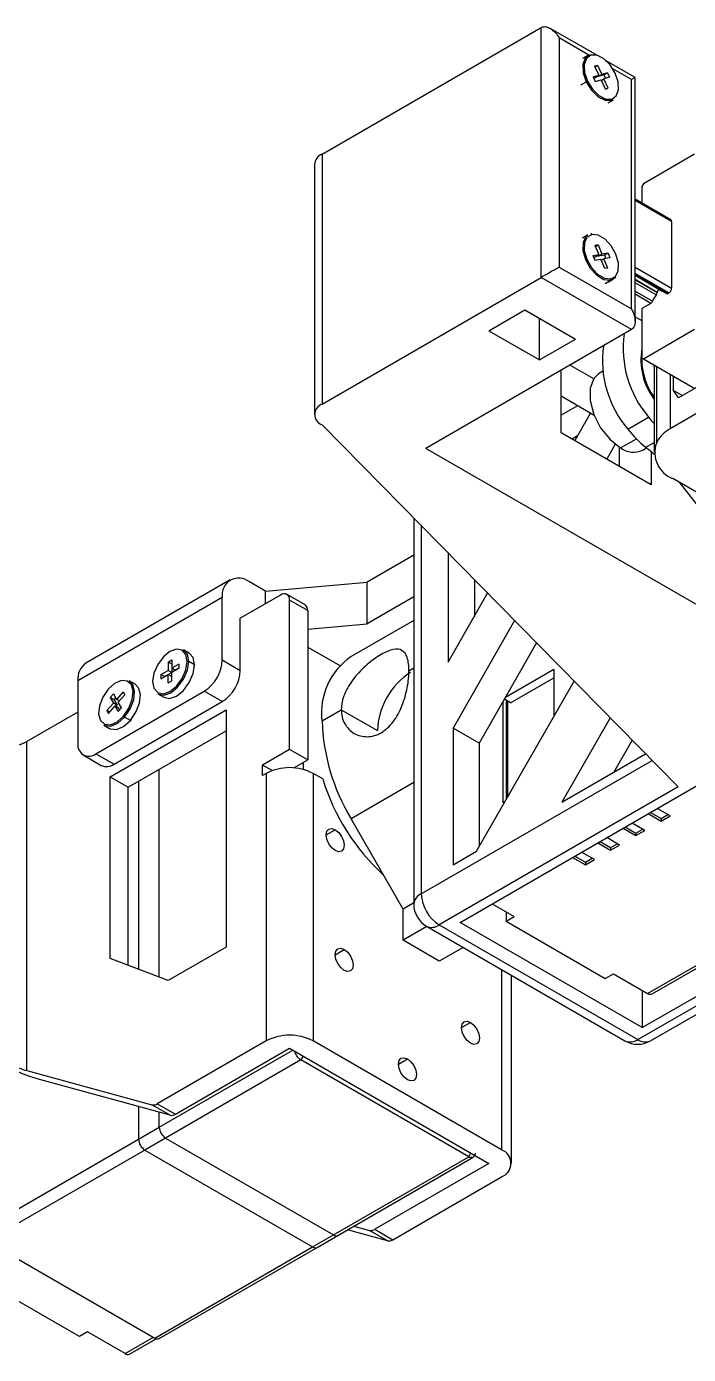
# Model space of a CAD drawing. Header units: millimetres. Extents: x 1258 to 2922, y -135 to 1239.
# Drawn here: x 1422.9 to 1448.8, y 191.2 to 243.3 of the extents above; entities that cross this region are included whole.
import ezdxf

# ---------------------------------------------------------------- set-up
doc = ezdxf.new("R2010")
doc.units = ezdxf.units.MM
doc.header["$LTSCALE"] = 6

msp = doc.modelspace()

# ---------------------------------------------------------------- linework, layer by layer
at = {"color": 7, "linetype": 'Continuous', "lineweight": 25}
for p, q in [((1434.448, 238.256), (1443.039, 243.216)), ((1443.039, 233.417), (1443.039, 243.216)), ((1445.175, 242.152), (1443.395, 243.179)), ((1443.746, 242.807), (1443.746, 233.826)), ((1444.87, 242.121), (1444.661, 242)), ((1445.129, 241.703), (1445.241, 241.736)), ((1445.129, 241.703), (1445.299, 241.344)), ((1445.14, 241.678), (1445.241, 241.736)), ((1445.241, 241.736), (1445.412, 241.377)), ((1445.638, 241.444), (1445.412, 241.377)), ((1445.496, 241.362), (1445.638, 241.444)), ((1446.718, 241.261), (1445.589, 241.913)), ((1445.638, 241.444), (1445.723, 241.264)), ((1445.073, 241.278), (1445.299, 241.344)), ((1445.073, 241.278), (1445.158, 241.098)), ((1445.09, 241.242), (1445.158, 241.262)), ((1445.158, 241.262), (1445.299, 241.344)), ((1445.158, 241.098), (1445.384, 241.164)), ((1445.259, 241.321), (1445.27, 241.296)), ((1445.27, 241.296), (1445.412, 241.377)), ((1445.496, 241.362), (1445.27, 241.296)), ((1445.555, 240.805), (1445.384, 241.164)), ((1445.396, 241.139), (1445.497, 241.198)), ((1445.496, 241.362), (1445.565, 241.218)), ((1445.723, 241.264), (1445.497, 241.198)), ((1445.667, 240.839), (1445.497, 241.198)), ((1446.575, 232.193), (1446.575, 241.175)), ((1446.721, 231.704), (1446.721, 241.256)), ((1445.555, 240.805), (1445.667, 240.839)), ((1445.66, 240.268), (1445.87, 240.388)), ((1434.155, 237.848), (1434.155, 228.049)), ((1434.448, 238.256), (1434.448, 228.458)), ((1449.046, 238.25), (1447.045, 237.094)), ((1447.045, 237.094), (1446.985, 236.99)), ((1446.985, 236.99), (1446.985, 236.334)), ((1448.121, 235.679), (1446.721, 236.487)), ((1448.152, 235.61), (1448.152, 232.997)), ((1444.87, 235.085), (1444.661, 234.964)), ((1445.267, 234.699), (1445.148, 234.679)), ((1445.148, 234.679), (1445.3, 234.316)), ((1445.165, 234.639), (1445.267, 234.699)), ((1445.267, 234.699), (1445.419, 234.335)), ((1445.062, 234.278), (1445.3, 234.316)), ((1445.062, 234.278), (1445.138, 234.096)), ((1445.085, 234.223), (1445.159, 234.235)), ((1445.159, 234.235), (1445.3, 234.316)), ((1445.261, 234.294), (1445.278, 234.254)), ((1445.278, 234.254), (1445.419, 234.335)), ((1445.516, 234.292), (1445.278, 234.254)), ((1445.658, 234.374), (1445.419, 234.335)), ((1445.734, 234.192), (1445.496, 234.154)), ((1445.516, 234.292), (1445.658, 234.374)), ((1445.516, 234.292), (1445.569, 234.166)), ((1445.658, 234.374), (1445.734, 234.192)), ((1443.746, 233.826), (1446.575, 232.193)), ((1445.138, 234.096), (1445.377, 234.135)), ((1445.529, 233.772), (1445.377, 234.135)), ((1445.393, 234.095), (1445.496, 234.154)), ((1445.648, 233.791), (1445.496, 234.154)), ((1445.648, 233.791), (1445.529, 233.772)), ((1434.448, 228.458), (1443.039, 233.417)), ((1446.575, 231.376), (1443.039, 233.417)), ((1445.66, 233.232), (1445.87, 233.353)), ((1446.721, 233.505), (1447.961, 232.789)), ((1446.721, 233.505), (1447.786, 232.89)), ((1447.588, 232.835), (1447.588, 232.834)), ((1447.789, 232.888), (1447.786, 232.89)), ((1448.046, 232.813), (1448.011, 232.794)), ((1440.989, 231.335), (1442.403, 232.152)), ((1442.403, 232.152), (1444.383, 231.009)), ((1447.342, 232.407), (1446.985, 232.201)), ((1446.985, 232.201), (1446.985, 230.27)), ((1442.968, 230.192), (1442.968, 231.825)), ((1446.721, 231.884), (1446.985, 231.732)), ((1446.575, 231.376), (1438.514, 226.723)), ((1440.989, 231.335), (1442.968, 230.192)), ((1447.045, 230.235), (1449.046, 231.391)), ((1442.968, 230.192), (1444.383, 231.009)), ((1446.985, 230.27), (1447.045, 230.235)), ((1447.045, 230.235), (1449.061, 229.072)), ((1451.228, 230.323), (1448.427, 228.706)), ((1443.817, 227.336), (1443.817, 229.784)), ((1444.171, 229.989), (1445.093, 229.457)), ((1445.443, 229.731), (1445.292, 229.644)), ((1447.468, 229.928), (1447.47, 229.99)), ((1447.468, 229.928), (1447.468, 226.56)), ((1452.112, 229.813), (1448.089, 227.491)), ((1448.223, 228.996), (1448.223, 229.556)), ((1448.427, 228.706), (1448.223, 228.996)), ((1448.223, 228.996), (1448.576, 228.792)), ((1445.114, 228.016), (1443.817, 228.765)), ((1444.459, 228.394), (1443.817, 228.023)), ((1444.356, 227.024), (1444.97, 228.099)), ((1446.437, 227.482), (1447.25, 227.952)), ((1434.448, 227.641), (1448.413, 213.456)), ((1447.352, 225.295), (1443.817, 227.336)), ((1444.465, 227.214), (1444.247, 227.088)), ((1445.941, 226.886), (1445.608, 226.302)), ((1447.572, 226.973), (1447.553, 226.933)), ((1454.015, 217.774), (1438.514, 226.723)), ((1446.115, 226.009), (1446.115, 226.765)), ((1447.017, 226.656), (1447.168, 226.743)), ((1447.352, 226.588), (1447.352, 225.295)), ((1451.228, 223.792), (1448.2, 225.539)), ((1448.446, 225.398), (1454.013, 218.301)), ((1438.044, 223.988), (1438.044, 208.864)), ((1438.044, 222.541), (1436.214, 221.484)), ((1439.398, 222.614), (1439.398, 218.344)), ((1430.85, 221.569), (1425.193, 218.303)), ((1432.227, 221.132), (1431.6, 221.494)), ((1432.227, 221.132), (1436.214, 221.484)), ((1436.214, 219.851), (1436.214, 221.484)), ((1440.423, 221.572), (1440.423, 220.139)), ((1430.539, 220.882), (1424.882, 217.616)), ((1430.539, 218.432), (1430.539, 220.882)), ((1432.826, 220.977), (1431.246, 220.065)), ((1432.227, 220.632), (1432.227, 221.132)), ((1433.783, 220.594), (1433.076, 221.002)), ((1433.18, 214.927), (1433.18, 220.773)), ((1433.887, 220.365), (1433.18, 220.773)), ((1438.044, 220.908), (1436.214, 219.851)), ((1439.398, 218.344), (1440.941, 221.046)), ((1433.887, 220.365), (1433.887, 214.519)), ((1431.246, 218.024), (1431.246, 220.065)), ((1433.887, 219.645), (1436.214, 219.851)), ((1438.044, 219.981), (1435.587, 218.563)), ((1441.994, 219.976), (1439.587, 215.763)), ((1442.857, 219.1), (1440.612, 215.171)), ((1429.243, 218.702), (1429.017, 218.833)), ((1433.887, 218.936), (1435.146, 218.209)), ((1433.887, 218.936), (1435.146, 218.209)), ((1428.418, 218.351), (1428.559, 218.432)), ((1428.418, 218.351), (1428.418, 218.024)), ((1428.559, 218.269), (1428.418, 218.351)), ((1428.559, 218.432), (1428.559, 218.106)), ((1428.842, 218.269), (1428.559, 218.106)), ((1428.842, 218.106), (1428.559, 217.942)), ((1428.559, 218.106), (1428.559, 217.942)), ((1428.701, 218.024), (1428.559, 218.106)), ((1428.842, 218.106), (1428.701, 218.024)), ((1428.842, 218.269), (1428.842, 218.106)), ((1429.45, 218.245), (1429.224, 218.375)), ((1430.539, 218.432), (1431.246, 218.024)), ((1443.534, 218.061), (1441.638, 216.966)), ((1443.534, 218.061), (1443.534, 216.222)), ((1424.882, 217.616), (1424.882, 215.167)), ((1427.122, 217.478), (1426.895, 217.608)), ((1428.135, 217.861), (1428.418, 218.024)), ((1428.135, 217.861), (1428.135, 217.698)), ((1428.135, 217.698), (1428.418, 217.861)), ((1428.276, 217.779), (1428.135, 217.861)), ((1428.276, 217.779), (1428.559, 217.942)), ((1428.276, 217.779), (1428.276, 217.779)), ((1428.559, 217.942), (1428.418, 218.024)), ((1428.418, 217.534), (1428.418, 217.861)), ((1428.559, 217.779), (1428.418, 217.861)), ((1428.418, 217.534), (1428.559, 217.616)), ((1428.559, 217.616), (1428.559, 217.942)), ((1440.508, 210.934), (1444.327, 217.607)), ((1441.841, 216.753), (1443.534, 217.73)), ((1425.589, 214.758), (1429.832, 217.208)), ((1426.273, 217.106), (1426.146, 216.96)), ((1426.273, 217.106), (1426.399, 216.887)), ((1426.652, 217.178), (1426.399, 216.887)), ((1426.715, 217.068), (1426.462, 216.777)), ((1426.652, 217.178), (1426.715, 217.068)), ((1428.017, 217.101), (1428.243, 216.97)), ((1430.539, 216.799), (1429.832, 217.208)), ((1426.019, 216.449), (1426.272, 216.741)), ((1426.082, 216.339), (1426.335, 216.631)), ((1426.146, 216.96), (1426.272, 216.741)), ((1426.288, 216.879), (1426.146, 216.96)), ((1426.147, 213.856), (1430.688, 216.477)), ((1426.414, 216.659), (1426.272, 216.741)), ((1426.357, 216.959), (1426.288, 216.879)), ((1426.288, 216.879), (1426.414, 216.659)), ((1426.296, 214.35), (1430.539, 216.799)), ((1426.461, 216.411), (1426.335, 216.631)), ((1426.477, 216.549), (1426.335, 216.631)), ((1426.371, 216.61), (1426.414, 216.659)), ((1426.504, 216.826), (1426.399, 216.887)), ((1426.588, 216.557), (1426.461, 216.411)), ((1426.588, 216.557), (1426.462, 216.777)), ((1426.518, 216.477), (1426.477, 216.549)), ((1430.688, 216.477), (1430.688, 207.183)), ((1434.448, 216.045), (1435.204, 216.482)), ((1435.204, 216.482), (1436.619, 215.665)), ((1441.554, 212.835), (1441.554, 216.82)), ((1441.664, 216.855), (1441.596, 216.894)), ((1441.664, 216.855), (1441.664, 212.954)), ((1441.841, 216.753), (1441.664, 216.855)), ((1441.735, 213.078), (1441.735, 216.814)), ((1424.882, 216.391), (1422.88, 215.235)), ((1426.019, 216.449), (1426.082, 216.339)), ((1426.125, 216.388), (1426.019, 216.449)), ((1426.937, 216.062), (1426.71, 216.193)), ((1439.857, 208.149), (1453.94, 216.28)), ((1445.743, 216.168), (1443.852, 212.864)), ((1425.895, 215.876), (1426.122, 215.746)), ((1426.855, 213.448), (1430.688, 215.661)), ((1439.587, 215.763), (1439.587, 210.402)), ((1440.612, 215.171), (1439.587, 215.763)), ((1422.88, 202.341), (1422.88, 215.235)), ((1433.18, 214.927), (1432.119, 214.315)), ((1433.887, 214.519), (1433.18, 214.927)), ((1440.612, 215.171), (1440.612, 211.116)), ((1446.606, 215.292), (1445.889, 214.04)), ((1425.089, 214.709), (1425.796, 214.301)), ((1425.589, 214.758), (1426.296, 214.35)), ((1433.339, 214.202), (1433.887, 214.519)), ((1433.728, 214.138), (1433.728, 214.427)), ((1443.852, 212.864), (1447.132, 214.758)), ((1428.071, 206.004), (1428.071, 214.15)), ((1432.119, 213.906), (1432.119, 214.315)), ((1432.498, 214.096), (1432.119, 214.315)), ((1432.261, 213.988), (1432.119, 213.906)), ((1432.261, 213.988), (1432.261, 203.504)), ((1433.374, 214.199), (1433.374, 214.223)), ((1434.099, 213.988), (1434.099, 203.504)), ((1434.476, 213.77), (1434.099, 213.988)), ((1426.147, 206.733), (1426.147, 213.856)), ((1426.147, 213.856), (1426.855, 213.448)), ((1426.855, 206.465), (1426.855, 213.448)), ((1427.258, 213.681), (1427.258, 206.312)), ((1448.413, 213.456), (1439.044, 208.047)), ((1441.617, 212.872), (1441.554, 212.835)), ((1447.238, 212.41), (1447.741, 212.119)), ((1447.326, 212.461), (1447.741, 212.221)), ((1448.095, 212.323), (1447.591, 212.614)), ((1447.741, 212.221), (1448.007, 212.375)), ((1447.741, 212.119), (1448.095, 212.323)), ((1437.63, 208.673), (1435.587, 212.212)), ((1446.248, 211.839), (1446.751, 211.548)), ((1446.336, 211.89), (1446.751, 211.65)), ((1447.105, 211.752), (1446.601, 212.043)), ((1446.751, 211.65), (1447.017, 211.803)), ((1446.999, 204.027), (1461.176, 212.211)), ((1447.741, 212.221), (1447.741, 212.119)), ((1445.258, 211.267), (1445.762, 210.976)), ((1445.346, 211.318), (1445.762, 211.078)), ((1446.115, 211.181), (1445.611, 211.471)), ((1446.751, 211.548), (1447.105, 211.752)), ((1446.751, 211.65), (1446.751, 211.548)), ((1439.587, 210.402), (1440.508, 210.934)), ((1444.356, 210.747), (1444.772, 210.507)), ((1445.125, 210.609), (1444.621, 210.9)), ((1445.762, 211.078), (1446.027, 211.232)), ((1445.762, 210.976), (1446.115, 211.181)), ((1445.762, 211.078), (1445.762, 210.976)), ((1446.822, 203.557), (1459.727, 211.007)), ((1444.268, 210.696), (1444.772, 210.405)), ((1444.772, 210.507), (1445.037, 210.66)), ((1444.772, 210.405), (1445.125, 210.609)), ((1444.772, 210.507), (1444.772, 210.405)), ((1438.044, 208.912), (1437.63, 208.673)), ((1437.63, 207.448), (1437.63, 208.673)), ((1441.121, 208.879), (1441.978, 208.384)), ((1447.322, 203.508), (1456.589, 208.857)), ((1446.999, 204.027), (1439.857, 208.149)), ((1441.66, 208.568), (1441.66, 208.201)), ((1441.66, 208.201), (1441.978, 208.384)), ((1441.66, 208.201), (1445.549, 205.955)), ((1438.563, 207.987), (1437.63, 207.448)), ((1438.544, 207.998), (1446.322, 203.508)), ((1439.044, 208.047), (1446.822, 203.557)), ((1430.688, 207.183), (1428.418, 205.872)), ((1439.044, 206.632), (1437.63, 207.448)), ((1439.977, 207.171), (1439.044, 206.632)), ((1447.211, 205.364), (1450.358, 207.18)), ((1447.386, 205.346), (1450.533, 207.163)), ((1428.418, 205.872), (1426.147, 206.733)), ((1441.869, 198.707), (1441.869, 206.078)), ((1445.549, 205.955), (1445.868, 206.139)), ((1445.868, 206.139), (1447.211, 205.364)), ((1446.999, 205.486), (1446.999, 204.027)), ((1432.261, 203.504), (1427.993, 201.04)), ((1441.488, 199.238), (1434.099, 203.504)), ((1428.7, 200.632), (1433.18, 203.218)), ((1433.18, 203.218), (1440.993, 198.707)), ((1433.622, 202.759), (1428.318, 199.697)), ((1440.198, 198.962), (1433.622, 202.759)), ((1422.88, 202.341), (1427.783, 200.998)), ((1428.49, 200.59), (1423.28, 202.017)), ((1427.258, 200.928), (1427.258, 199.656)), ((1428.49, 200.59), (1427.783, 200.998)), ((1427.993, 201.04), (1428.7, 200.632)), ((1428.071, 200.126), (1428.071, 200.705)), ((1427.258, 199.656), (1428.071, 200.126)), ((1421.071, 196.084), (1427.258, 199.656)), ((1428.318, 199.697), (1427.505, 199.228)), ((1428.318, 199.697), (1434.894, 195.901)), ((1427.505, 199.228), (1421.318, 195.656)), ((1427.505, 199.228), (1434.081, 195.431)), ((1434.894, 195.901), (1440.198, 198.962)), ((1435.069, 195.883), (1440.373, 198.945)), ((1440.993, 198.707), (1436.513, 196.121)), ((1437.22, 195.713), (1441.488, 198.176)), ((1435.697, 196.246), (1436.304, 196.079)), ((1421.318, 195.656), (1427.894, 191.86)), ((1434.081, 195.431), (1434.894, 195.901)), ((1434.256, 195.414), (1435.069, 195.883)), ((1437.011, 195.671), (1435.445, 196.1)), ((1437.011, 195.671), (1436.304, 196.079)), ((1436.513, 196.121), (1437.22, 195.713)), ((1427.894, 191.86), (1434.081, 195.431)), ((1428.069, 191.842), (1434.256, 195.414)), ((1424.942, 191.915), (1421.3, 194.017)), ((1425.26, 192.098), (1424.942, 191.915)), ((1426.727, 191.251), (1425.26, 192.098)), ((1426.902, 191.234), (1427.945, 191.836))]:
    msp.add_line(p, q, dxfattribs=at)
at = {"color": 8, "linetype": 'Continuous', "lineweight": 25}
for p, q in [((1444.905, 242.138), (1443.746, 242.807)), ((1446.575, 241.175), (1445.852, 241.592)), ((1444.596, 240.968), (1444.805, 241.088)), ((1448.152, 235.61), (1446.721, 236.436)), ((1446.721, 233.823), (1448.152, 232.997)), ((1445.542, 233.19), (1445.751, 233.311)), ((1448.046, 232.813), (1446.721, 233.578)), ((1446.721, 233.539), (1448.011, 232.794)), ((1447.588, 232.835), (1446.721, 233.336)), ((1446.721, 233.334), (1447.588, 232.834)), ((1447.548, 232.737), (1446.721, 233.214)), ((1446.721, 232.886), (1447.406, 232.491)), ((1447.342, 232.407), (1446.721, 232.766)), ((1447.553, 229.942), (1447.553, 226.933)), ((1447.572, 226.973), (1447.572, 229.932)), ((1448.089, 229.633), (1448.089, 227.491)), ((1446.154, 226.741), (1446.773, 227.098)), ((1447.137, 226.768), (1447.468, 226.959)), ((1438.337, 223.691), (1438.337, 209.272)), ((1437.856, 218.012), (1438.044, 218.121)), ((1438.337, 209.272), (1447.388, 214.497)), ((1438.044, 213.63), (1435.587, 212.212)), ((1434.612, 211.577), (1434.965, 211.781)), ((1434.965, 206.882), (1435.319, 207.086)), ((1441.488, 206.298), (1441.488, 199.238)), ((1439.915, 204.025), (1440.269, 204.229)), ((1428.071, 200.126), (1433.303, 203.146)), ((1433.71, 202.912), (1433.622, 202.759)), ((1437.44, 202.596), (1437.794, 202.8)), ((1440.198, 198.962), (1440.286, 199.115)), ((1426.727, 191.251), (1427.838, 191.892))]:
    msp.add_line(p, q, dxfattribs=at)
at = {"color": 7, "linetype": 'Continuous', "lineweight": 25, "flags": 128}
for points in [[(1444.937, 242.15), (1444.76, 242.02), (1444.669, 241.772), (1444.685, 241.445), (1444.805, 241.088)], [(1445.94, 241.43), (1445.742, 241.748), (1445.492, 241.993), (1445.228, 242.128), (1444.989, 242.133), (1444.813, 242.006), (1444.726, 241.767), (1444.741, 241.453), (1444.856, 241.111)], [(1444.805, 241.088), (1445.011, 240.758), (1445.272, 240.502), (1445.547, 240.362), (1445.796, 240.357), (1445.87, 240.388)], [(1444.856, 241.111), (1445.054, 240.794), (1445.304, 240.549), (1445.568, 240.414), (1445.807, 240.409), (1445.983, 240.536), (1446.07, 240.774), (1446.055, 241.088), (1445.94, 241.43)], [(1444.808, 235.039), (1444.79, 235.021), (1444.679, 234.792), (1444.674, 234.477), (1444.774, 234.122), (1444.965, 233.782), (1445.218, 233.509), (1445.494, 233.343), (1445.751, 233.311)], [(1445.032, 235.107), (1444.841, 235.005), (1444.735, 234.786), (1444.73, 234.483), (1444.826, 234.143), (1445.01, 233.816), (1445.252, 233.553), (1445.517, 233.394), (1445.764, 233.364)], [(1445.764, 233.364), (1445.955, 233.465), (1446.061, 233.684), (1446.066, 233.987), (1445.97, 234.328), (1445.786, 234.654), (1445.543, 234.917), (1445.279, 235.076), (1445.032, 235.107)], [(1445.751, 233.311), (1445.95, 233.417), (1445.959, 233.427)], [(1445.292, 229.644), (1445.098, 229.464), (1444.953, 229.088), (1444.953, 228.599), (1445.098, 228.056), (1445.37, 227.524), (1445.737, 227.067), (1446.154, 226.741)], [(1429.167, 218.375), (1429.116, 218.645), (1428.968, 218.815), (1428.748, 218.857), (1428.488, 218.767), (1428.229, 218.558), (1428.008, 218.26), (1427.861, 217.921), (1427.81, 217.591)], [(1429.224, 218.375), (1429.17, 218.657), (1429.017, 218.833), (1429.017, 218.833)], [(1429.45, 218.245), (1429.396, 218.526), (1429.243, 218.702), (1429.243, 218.702)], [(1427.81, 217.591), (1427.861, 217.321), (1428.008, 217.152), (1428.229, 217.109), (1428.488, 217.199), (1428.748, 217.409), (1428.968, 217.706), (1429.116, 218.045), (1429.167, 218.375)], [(1428.017, 217.101), (1428.246, 217.056), (1428.517, 217.15), (1428.787, 217.369), (1429.017, 217.678), (1429.17, 218.032), (1429.224, 218.375)], [(1428.243, 216.97), (1428.472, 216.926), (1428.743, 217.02), (1429.014, 217.238), (1429.243, 217.548), (1429.396, 217.901), (1429.45, 218.245)], [(1426.669, 216.231), (1426.879, 216.539), (1427.011, 216.881), (1427.044, 217.204), (1426.975, 217.459), (1426.813, 217.607), (1426.583, 217.627), (1426.32, 217.514), (1426.065, 217.286)], [(1426.71, 216.193), (1426.929, 216.514), (1427.066, 216.87), (1427.101, 217.206), (1427.028, 217.472), (1426.895, 217.608)], [(1426.065, 217.286), (1425.855, 216.978), (1425.724, 216.637), (1425.69, 216.314), (1425.759, 216.059), (1425.921, 215.91), (1426.151, 215.891), (1426.414, 216.004), (1426.669, 216.231)], [(1426.937, 216.062), (1427.155, 216.383), (1427.292, 216.739), (1427.327, 217.075), (1427.255, 217.341), (1427.122, 217.478)], [(1425.895, 215.876), (1425.931, 215.858), (1426.17, 215.838), (1426.444, 215.956), (1426.71, 216.193)], [(1426.122, 215.746), (1426.157, 215.728), (1426.397, 215.708), (1426.67, 215.825), (1426.937, 216.062)], [(1426.952, 216.068), (1426.954, 216.064), (1426.955, 216.061), (1426.954, 216.059), (1426.953, 216.057), (1426.95, 216.057), (1426.946, 216.058), (1426.942, 216.06), (1426.937, 216.062)], [(1434.965, 210.965), (1434.83, 211.074), (1434.715, 211.229), (1434.639, 211.405), (1434.612, 211.577), (1434.639, 211.718), (1434.715, 211.806), (1434.83, 211.828), (1434.965, 211.781)], [(1434.965, 211.781), (1435.101, 211.672), (1435.215, 211.517), (1435.292, 211.341), (1435.319, 211.169), (1435.292, 211.028), (1435.215, 210.94), (1435.101, 210.918), (1434.965, 210.965)], [(1435.546, 212.283), (1435.587, 212.212), (1435.614, 212.164)], [(1435.319, 206.27), (1435.183, 206.379), (1435.069, 206.534), (1434.992, 206.71), (1434.965, 206.882), (1434.992, 207.023), (1435.069, 207.111), (1435.183, 207.133), (1435.319, 207.086)], [(1435.319, 207.086), (1435.454, 206.977), (1435.569, 206.822), (1435.645, 206.646), (1435.672, 206.474), (1435.645, 206.333), (1435.569, 206.245), (1435.454, 206.223), (1435.319, 206.27)], [(1440.269, 203.412), (1440.133, 203.521), (1440.019, 203.676), (1439.942, 203.853), (1439.915, 204.025), (1439.942, 204.165), (1440.019, 204.254), (1440.133, 204.276), (1440.269, 204.229)], [(1440.269, 204.229), (1440.404, 204.12), (1440.519, 203.965), (1440.595, 203.788), (1440.622, 203.616), (1440.595, 203.476), (1440.519, 203.388), (1440.404, 203.365), (1440.269, 203.412)], [(1437.794, 201.983), (1437.658, 202.092), (1437.544, 202.247), (1437.467, 202.424), (1437.44, 202.595), (1437.467, 202.736), (1437.544, 202.824), (1437.658, 202.847), (1437.794, 202.8)], [(1437.794, 202.8), (1437.929, 202.69), (1438.044, 202.536), (1438.12, 202.359), (1438.147, 202.187), (1438.12, 202.047), (1438.044, 201.958), (1437.929, 201.936), (1437.794, 201.983)]]:
    msp.add_lwpolyline(points, dxfattribs=at)
at = {"color": 7, "linetype": 'Continuous', "lineweight": 25}
for centre, radius, start, end in [((1444.946, 240.845), 0.281, 108.6098, 119.9991), ((1434.655, 237.798), 0.503, 114.3747, 174.3052), ((1448.078, 235.618), 0.0739, 353.7012, 54.9867), ((1445.002, 235.098), 0.0315, 15.8957, 114.7899), ((1445.726, 233.345), 0.0423, 306.1848, 25.9967), ((1448.087, 232.261), 0.718, 138.5798, 161.3865), ((1447.433, 232.841), 0.155, 317.6155, 357.219), ((1447.785, 232.825), 0.197, 133.1529, 176.9542), ((1447.982, 232.834), 0.05, 245.4628, 305.8476), ((1447.922, 233.008), 0.231, 302.6055, 357.3945), ((1447.258, 232.538), 0.155, 302.7783, 342.352), ((1450.378, 230.641), 4.126, 172.0296, 220.6849), ((1449.565, 230.172), 4.126, 172.0296, 220.6849), ((1449.553, 230.205), 2.605, 170.2828, 216.8405), ((1449.681, 230.273), 2.706, 175.1985, 215.1125), ((1434.603, 228.049), 0.437, 110.7834, 249.2166), ((1450.978, 230.874), 4.737, 218.087, 222.1858), ((1449.858, 230.138), 4.332, 217.8203, 231.0798), ((1448.659, 226.403), 1.227, 117.6449, 152.3489), ((1448.59, 226.567), 1.099, 160.539, 249.2579), ((1446.654, 227.393), 0.821, 232.4853, 296.2043), ((1443.112, 221.726), 6.452, 47.4869, 51.4009), ((1431.186, 220.987), 0.655, 50.7967, 189.214), ((1432.964, 220.808), 0.218, 350.786, 129.2033), ((1433.642, 220.392), 0.246, 353.7012, 54.9867), ((1437.094, 216.364), 2.666, 124.4324, 186.8798), ((1425.596, 217.707), 0.719, 124.0564, 187.2558), ((1429.195, 218.321), 0.0615, 62.6097, 117.3903), ((1429.444, 218.228), 0.0175, 290.7834, 69.2166), ((1429.004, 218.502), 1.537, 302.6055, 357.3945), ((1427.816, 217.575), 0.0175, 110.7834, 249.2166), ((1429.711, 218.094), 1.537, 302.6055, 357.3945), ((1439.48, 215.546), 2.863, 123.062, 177.6125), ((1426.773, 216.301), 0.125, 213.9616, 239.777), ((1442.379, 216.316), 7.935, 181.9565, 211.1437), ((1422.197, 216.523), 1.458, 267.7484, 297.9401), ((1425.313, 215.097), 0.437, 170.786, 309.2033), ((1426.003, 214.759), 0.503, 245.6929, 305.6176), ((1433.18, 212.214), 1.998, 62.6097, 117.3903), ((1442.521, 216.226), 8.411, 196.9743, 227.719), ((1439.872, 209.342), 1.537, 182.6055, 237.3945), ((1439.044, 208.864), 1, 180, 240.0027), ((1447.314, 205.507), 0.176, 234.3824, 294.3071), ((1433.18, 201.729), 1.998, 62.6097, 117.3903), ((1446.822, 204.374), 1, 240.0027, 299.9973), ((1427.838, 201.273), 0.28, 258.7699, 303.5949), ((1428.545, 200.865), 0.28, 258.7699, 303.5949), ((1428.608, 200.15), 0.538, 182.6055, 237.3945), ((1427.795, 199.681), 0.538, 182.6055, 237.3945), ((1441.287, 198.707), 0.568, 290.7834, 69.2166), ((1434.997, 196.044), 0.176, 234.3824, 294.3071), ((1436.358, 196.354), 0.28, 258.7699, 303.5949), ((1437.065, 195.946), 0.28, 258.7699, 303.5949), ((1434.184, 195.574), 0.176, 234.3824, 294.3071), ((1427.997, 192.003), 0.176, 234.3824, 294.3071), ((1426.83, 191.394), 0.176, 234.3824, 294.3071)]:
    msp.add_arc(centre, radius, start, end, dxfattribs=at)
at = {"color": 8, "linetype": 'Continuous', "lineweight": 25}
for centre, start, end in [((1438.544, 208.814), 114.3747, 174.3052), ((1438.751, 208.456), 245.6929, 305.6176), ((1446.529, 203.966), 245.6929, 305.6176), ((1447.115, 203.966), 234.3824, 294.3071)]:
    msp.add_arc(centre, 0.503, start, end, dxfattribs=at)
at = {"color": 7, "linetype": 'Continuous', "lineweight": 25}
for points, knots in [([(1443.039, 243.216), (1443.075, 243.23), (1443.152, 243.261), (1443.298, 243.234), (1443.459, 243.148), (1443.619, 243.003), (1443.704, 242.872), (1443.746, 242.807)], [0, 0, 0, 0, 0.146754, 0.316126, 0.510248, 0.757793, 1, 1, 1, 1]), ([(1446.716, 241.256), (1446.717, 241.257), (1446.724, 241.261), (1446.678, 241.234), (1446.609, 241.194), (1446.575, 241.175)], [0, 0, 0, 0, 0.113006, 0.561338, 1, 1, 1, 1]), ([(1443.746, 233.826), (1443.691, 233.794), (1443.582, 233.731), (1443.389, 233.619), (1443.231, 233.528), (1443.124, 233.466), (1443.066, 233.433), (1443.039, 233.417)], [0, 0, 0, 0, 0.31012, 0.616121, 0.758896, 0.886022, 1, 1, 1, 1]), ([(1446.575, 232.193), (1446.618, 232.104), (1446.705, 231.928), (1446.733, 231.689), (1446.699, 231.526), (1446.649, 231.431), (1446.599, 231.394), (1446.575, 231.376)], [0, 0, 0, 0, 0.31012, 0.616121, 0.758896, 0.886022, 1, 1, 1, 1]), ([(1437.856, 218.012), (1437.853, 218.107), (1437.847, 218.301), (1437.777, 218.607), (1437.606, 218.847), (1437.317, 218.874), (1437.019, 218.778), (1436.767, 218.652), (1436.495, 218.476), (1436.126, 218.186), (1435.683, 217.736), (1435.363, 217.214), (1435.224, 216.787), (1435.211, 216.582), (1435.204, 216.482)], [0, 0, 0, 0, 0.0609081, 0.1252258, 0.2500311, 0.3748295, 0.4372679, 0.5000517, 0.5625051, 0.6253005, 0.7500154, 0.8746671, 0.9390412, 1, 1, 1, 1]), ([(1435.204, 216.482), (1435.211, 216.385), (1435.224, 216.187), (1435.364, 215.841), (1435.683, 215.515), (1436.128, 215.399), (1436.497, 215.455), (1436.766, 215.57), (1437.016, 215.754), (1437.315, 216.084), (1437.606, 216.626), (1437.777, 217.235), (1437.847, 217.701), (1437.853, 217.911), (1437.856, 218.012)], [0, 0, 0, 0, 0.06098, 0.125384, 0.250098, 0.374703, 0.439287, 0.499843, 0.56052, 0.62524, 0.750173, 0.874854, 0.939126, 1, 1, 1, 1]), ([(1433.622, 202.759), (1433.589, 202.782), (1433.524, 202.828), (1433.444, 202.941), (1433.396, 203.037), (1433.39, 203.087), (1433.388, 203.097)], [0, 0, 0, 0, 0.307399, 0.614797, 0.922196, 1, 1, 1, 1]), ([(1422.14, 202.612), (1422.283, 202.553), (1422.57, 202.434), (1422.776, 202.372), (1422.88, 202.341)], [0, 0, 0, 0, 0.4983538, 1, 1, 1, 1]), ([(1423.28, 202.017), (1423.177, 202.048), (1422.971, 202.11), (1422.684, 202.228), (1422.541, 202.287)], [0, 0, 0, 0, 0.501646, 1, 1, 1, 1])]:
    msp.add_open_spline(points, degree=3, knots=knots, dxfattribs=at)
msp.add_open_spline([(1440.445, 199.105), (1440.442, 199.07), (1440.434, 198.999), (1440.377, 198.938), (1440.295, 198.919), (1440.23, 198.948), (1440.198, 198.962)], degree=3, dxfattribs=at)

doc.saveas('drawing.dxf')
